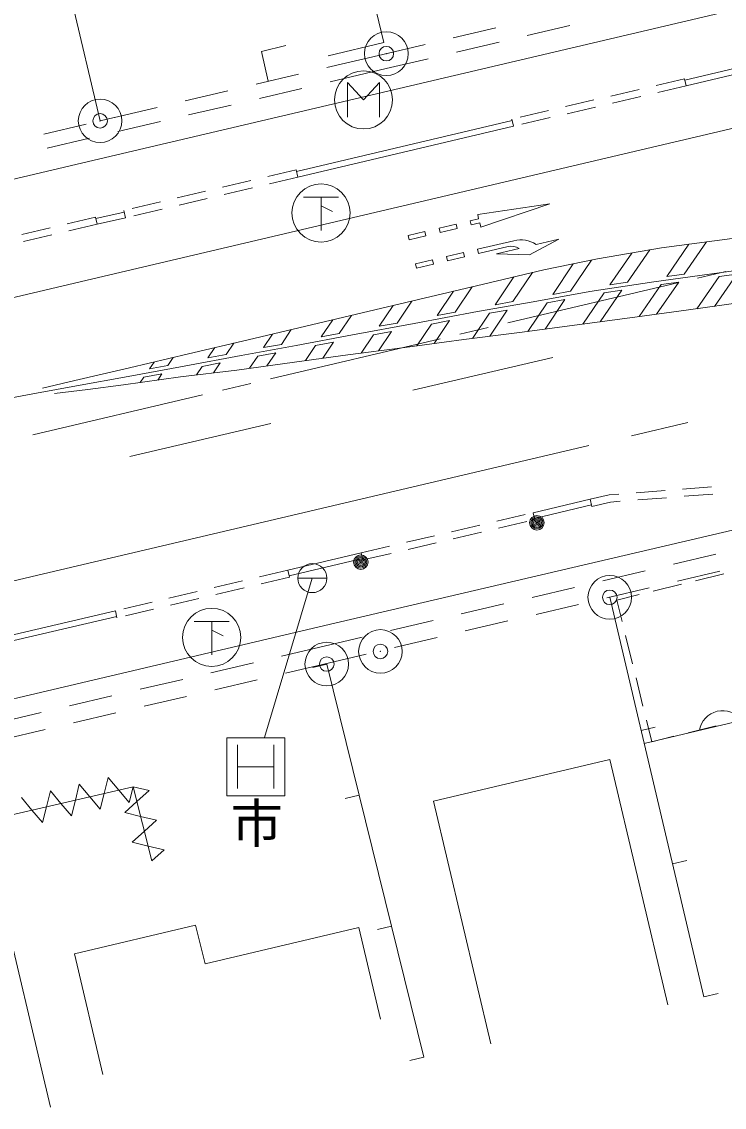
# Model space of a CAD drawing. Units: millimetres, scale not verified. Extents: x 40000 to 680000, y 20000 to 380000.
# Drawn here: x 112314 to 136500, y 252709 to 290066 of the extents above; entities that cross this region are included whole.
import ezdxf
from ezdxf.enums import TextEntityAlignment as Align

# ---------------------------------------------------------------- set-up
doc = ezdxf.new("R2010")
doc.units = ezdxf.units.MM
doc.header["$LTSCALE"] = 1000
doc.header["$PDMODE"] = 32
doc.header["$PDSIZE"] = 500
doc.linetypes.add('CHAIN', pattern=[18.5, 12, -1.5, 3.5, -1.5])
for name, color, linetype, lineweight in [('M-BGD', 7, 'Continuous', 13), ('M-BGD-EXST', 7, 'Continuous', 13), ('M-BMK', 2, 'CHAIN', 13), ('M-BMK-ROW', 30, 'Continuous', 13), ('M-STR-HTXT', 7, 'Continuous', 13), ('M-STR-STRC', 7, 'Continuous', 13)]:
    doc.layers.add(name, color=color, linetype=linetype, lineweight=lineweight)
doc.styles.add('ＭＳ ゴシック', font='')
doc.styles.get('ＭＳ ゴシック').set_extended_font_data('MS Gothic')

msp = doc.modelspace()

# ---------------------------------------------------------------- linework, layer by layer
at = {"layer": 'M-BGD'}
for p, q in [((115012, 286654), (112356, 297948)), ((115201, 285388), (158044, 295457)), ((131178, 289938), (129718, 289595)), ((143379, 290000), (135136, 288054)), ((128630, 289853), (127170, 289509)), ((126197, 289280), (124741, 288938)), ((128745, 289366), (127285, 289022)), ((124741, 288938), (122813, 288485)), ((126311, 288793), (124855, 288451)), ((124855, 288451), (122928, 287998)), ((121840, 288257), (120380, 287914)), ((135125, 288102), (134151, 287874)), ((119406, 287685), (117946, 287342)), ((121954, 287770), (120494, 287427)), ((133567, 287737), (132593, 287509)), ((135182, 287859), (134209, 287631)), ((132009, 287372), (131036, 287144)), ((133625, 287494), (132651, 287266)), ((116972, 287114), (115512, 286771)), ((119520, 287199), (118060, 286856)), ((130452, 287007), (129478, 286779)), ((132067, 287129), (131093, 286901)), ((114538, 286543), (113078, 286200)), ((115012, 286654), (115499, 286768)), ((117086, 286627), (115626, 286284)), ((129198, 286662), (121771, 284914)), ((129244, 286468), (129186, 286711)), ((130509, 286764), (129535, 286536)), ((114653, 286056), (113192, 285713)), ((121760, 284963), (120786, 284734)), ((121817, 284720), (120843, 284490)), ((120202, 284596), (119229, 284367)), ((120259, 284353), (119286, 284124)), ((118645, 284229), (117671, 284000)), ((118702, 283986), (117729, 283757)), ((115882, 283322), (115825, 283565)), ((117087, 283863), (116114, 283633)), ((117145, 283619), (116171, 283390)), ((114852, 283341), (113879, 283111)), ((115837, 283517), (114863, 283292)), ((113294, 282974), (112321, 282745)), ((114908, 283097), (113935, 282868)), ((113351, 282730), (112377, 282501)), ((144572, 274398), (122749, 269284)), ((133462, 273854), (134459, 273932)), ((135057, 273980), (136054, 274058)), ((131882, 273631), (132539, 273782)), ((131939, 273387), (132577, 273534)), ((132539, 273782), (132864, 273807)), ((132577, 273534), (132921, 273561)), ((133519, 273608), (134516, 273686)), ((135115, 273733), (136111, 273812)), ((128671, 272878), (129645, 273105)), ((129921, 273170), (129978, 272927)), ((129967, 272975), (131928, 273436)), ((127113, 272515), (128087, 272742)), ((128728, 272635), (129702, 272862)), ((125555, 272151), (126529, 272378)), ((127170, 272271), (128144, 272498)), ((123997, 271787), (124970, 272015)), ((125612, 271908), (126586, 272135)), ((124042, 271593), (121517, 270999)), ((124054, 271544), (125028, 271771)), ((134749, 271397), (136210, 271739)), ((121471, 271193), (120498, 270964)), ((121528, 270950), (120555, 270721)), ((121818, 270918), (122818, 270918)), ((132315, 270827), (133776, 271169)), ((134886, 270813), (136347, 271155)), ((135512, 270830), (136483, 271068)), ((119914, 270827), (118940, 270598)), ((119971, 270584), (118997, 270355)), ((129881, 270257), (131341, 270599)), ((132452, 270243), (133913, 270585)), ((134055, 270472), (135026, 270710)), ((116799, 270094), (115825, 269866)), ((118356, 270461), (117383, 270232)), ((118413, 270217), (117440, 269988)), ((132558, 270258), (133045, 270373)), ((132558, 270258), (133045, 270373)), ((135799, 256507), (132558, 270258)), ((132803, 270165), (133570, 270353)), ((132985, 269425), (132803, 270165)), ((115537, 269798), (115594, 269554)), ((116856, 269851), (115882, 269622)), ((127447, 269686), (128907, 270028)), ((130018, 269672), (131478, 270015)), ((115583, 269603), (108624, 267967)), ((125013, 269116), (126473, 269458)), ((127584, 269102), (129044, 269444)), ((122725, 268580), (124039, 268888)), ((125150, 268532), (126610, 268874)), ((133342, 267969), (133104, 268940)), ((121262, 268236), (122725, 268580)), ((122862, 267996), (124176, 268304)), ((118828, 267664), (120289, 268007)), ((121396, 267651), (122862, 267996)), ((122815, 267961), (122330, 267841)), ((122815, 267961), (126155, 254438)), ((133700, 266512), (133461, 267483)), ((116395, 267092), (117855, 267435)), ((118962, 267079), (120422, 267422)), ((113961, 266520), (115421, 266863)), ((116528, 266507), (117988, 266850)), ((139001, 266469), (133743, 265230)), ((111527, 265948), (112988, 266291)), ((114095, 265935), (115555, 266278)), ((134000, 265287), (133819, 266026)), ((111661, 265363), (113121, 265706)), ((133638, 265675), (134125, 265789)), ((136224, 265833), (135252, 265594)), ((119372, 263428), (119372, 265428)), ((119372, 265428), (121372, 265428)), ((121372, 265428), (121372, 263428)), ((134767, 265475), (134000, 265287)), ((110387, 265055), (113300, 252709)), ((119747, 265178), (119747, 263678)), ((120997, 265178), (120997, 263678)), ((119747, 264428), (120997, 264428)), ((114160, 263280), (114296, 263824)), ((114296, 263824), (114657, 263394)), ((115155, 263509), (115291, 264054)), ((115291, 264054), (115652, 263624)), ((116013, 263194), (116150, 263739)), ((116150, 263739), (116699, 263606)), ((112306, 263365), (112667, 262935)), ((113164, 263050), (113301, 263595)), ((113301, 263595), (113662, 263165)), ((114657, 263394), (115018, 262965)), ((115018, 262965), (115155, 263509)), ((115652, 263624), (116013, 263194)), ((116699, 263606), (116278, 263229)), ((121372, 263428), (119372, 263428)), ((123928, 263453), (123443, 263333)), ((113028, 262506), (113164, 263050)), ((113662, 263165), (114023, 262735)), ((114023, 262735), (114160, 263280)), ((116278, 263229), (115858, 262852)), ((112667, 262935), (113028, 262506)), ((115858, 262852), (116407, 262719)), ((116407, 262719), (116956, 262587)), ((116956, 262587), (116535, 262210)), ((116535, 262210), (116115, 261833)), ((116115, 261833), (116664, 261700)), ((116664, 261700), (117213, 261567)), ((117213, 261567), (116792, 261190)), ((134718, 261091), (135205, 261206)), ((123920, 258899), (124665, 255745)), ((125042, 258945), (124556, 258825)), ((114126, 257991), (115105, 253841)), ((135799, 256507), (136285, 256622)), ((126155, 254438), (125669, 254318)), ((126155, 254438), (125669, 254318))]:
    msp.add_line(p, q, dxfattribs=at)
for points in [[(122176, 300135), (124780, 289350), (122865, 288888)], [(143425, 289805), (135182, 287859), (135125, 288102)], [(121411, 289252), (120565, 289040), (120800, 288021)], [(129244, 286468), (121817, 284720), (121760, 284963)], [(74584, 276740), (75739, 276090), (115201, 285388)], [(115882, 283322), (114908, 283097), (114852, 283341)], [(129921, 273170), (131882, 273631), (131939, 273387)], [(121528, 270950), (121471, 271193), (123997, 271787), (124054, 271544)], [(115537, 269798), (108578, 268162), (108635, 267919)], [(122749, 269284), (80073, 259235), (79498, 258279)], [(128459, 254890), (126487, 263242), (132557, 264676), (134551, 256232)], [(111174, 262591), (116150, 263739), (116792, 261190)], [(114126, 257991), (118298, 258974), (118625, 257650), (123920, 258899)]]:
    msp.add_lwpolyline(points, dxfattribs=at)
msp.add_circle((122318, 270918), 500, dxfattribs=at)
msp.add_arc((136444, 265545), 812, 35.879, 170.6393, dxfattribs=at)
at = {"layer": 'M-BGD-EXST'}
for p, q in [((123531, 286775), (123531, 287975)), ((123531, 287975), (124081, 287375)), ((124081, 287375), (124631, 287975)), ((124631, 287975), (124631, 286775)), ((122017, 284033), (123217, 284033)), ((122617, 284033), (122617, 282883)), ((122617, 283733), (123017, 283533)), ((118254, 269428), (119454, 269428)), ((118854, 269428), (118854, 268278)), ((118854, 269128), (119254, 268928))]:
    msp.add_line(p, q, dxfattribs=at)
for centre in [(124081, 287375), (122617, 283483), (118854, 268878)]:
    msp.add_circle(centre, 1000, dxfattribs=at)
at = {"layer": 'M-BMK'}
for p, q in [((135575, 281238), (136549, 281467)), ((129054, 279702), (134894, 281077)), ((127399, 279312), (128372, 279542)), ((120877, 277777), (126718, 279152)), ((119223, 277387), (120196, 277616)), ((112701, 275851), (118541, 277227))]:
    msp.add_line(p, q, dxfattribs=at)
at = {"layer": 'M-BMK-ROW'}
for centre in [(124866, 288966), (115012, 286654), (132558, 270258), (124663, 268396), (122815, 267961)]:
    msp.add_circle(centre, 750, dxfattribs=at)
for p in [(124866, 288966), (115012, 286654), (132558, 270258), (124663, 268396), (122815, 267961)]:
    msp.add_point(p, dxfattribs=at)
at = {"layer": 'M-STR-HTXT'}
msp.add_line((122318, 270918), (120672, 265429), dxfattribs=at)
at = {"layer": 'M-STR-STRC'}
for p, q in [((130494, 283793), (128010, 283433)), ((130494, 283793), (128114, 282995)), ((128010, 283433), (128044, 283287)), ((128114, 282995), (128079, 283141)), ((130801, 282586), (130023, 282402)), ((135884, 282486), (135123, 281382)), ((133314, 282106), (132563, 281015)), ((133933, 282210), (133171, 281105)), ((135282, 282405), (134519, 281299)), ((130593, 280679), (131300, 281734)), ((131211, 280793), (131930, 281864)), ((129222, 280432), (129893, 281432)), ((135123, 281382), (134519, 281299)), ((136930, 281378), (136159, 280271)), ((136323, 281294), (136930, 281378)), ((127233, 280071), (127819, 280944)), ((128607, 280323), (129250, 281281)), ((133171, 281105), (132563, 281015)), ((134327, 281020), (133569, 279919)), ((134931, 281103), (134170, 279999)), ((134327, 281020), (134931, 281103)), ((136323, 281294), (135551, 280186)), ((126612, 279953), (127175, 280792)), ((131211, 280793), (130593, 280679)), ((132369, 280734), (131625, 279654)), ((132977, 280823), (132228, 279737)), ((132369, 280734), (132977, 280823)), ((125097, 280300), (124617, 279583)), ((125742, 280453), (125234, 279696)), ((129222, 280432), (128607, 280323)), ((129741, 279410), (130398, 280390)), ((130334, 279487), (131016, 280503)), ((130398, 280390), (131016, 280503)), ((123023, 279809), (122625, 279216)), ((123666, 279960), (123244, 279331)), ((127233, 280071), (126612, 279953)), ((127831, 279168), (128414, 280035)), ((128414, 280035), (129029, 280144)), ((128424, 279243), (129029, 280144)), ((121593, 279471), (121252, 278962)), ((125234, 279696), (124617, 279583)), ((125911, 278909), (126416, 279662)), ((126416, 279662), (127037, 279779)), ((126508, 278990), (127037, 279779)), ((120949, 279319), (120635, 278850)), ((123244, 279331), (122625, 279216)), ((124423, 279294), (124001, 278664)), ((124423, 279294), (125040, 279407)), ((125040, 279407), (124593, 278738)), ((118964, 278849), (118725, 278497)), ((119613, 279003), (119348, 278614)), ((121252, 278962), (120635, 278850)), ((122431, 278925), (122080, 278402)), ((122431, 278925), (123050, 279041)), ((123050, 279041), (122677, 278485)), ((116875, 278355), (116717, 278123)), ((117523, 278508), (117340, 278239)), ((118527, 278206), (119150, 278322)), ((119348, 278614), (118725, 278497)), ((119150, 278322), (118920, 277984)), ((120441, 278561), (120159, 278140)), ((120441, 278561), (121058, 278673)), ((121058, 278673), (120755, 278221)), ((130602, 278514), (125779, 277381)), ((116519, 277832), (117142, 277948)), ((117340, 278239), (116717, 278123)), ((117142, 277948), (116998, 277735)), ((118527, 278206), (118327, 277912)), ((116519, 277832), (116396, 277650)), ((120894, 276234), (116038, 275098)), ((135246, 276274), (133300, 275815))]:
    msp.add_line(p, q, dxfattribs=at)
for points in [[(115350, 281354), (144862, 288298), (156749, 291087), (162320, 292352), (169159, 293794), (174160, 294778), (179948, 295825), (183978, 296502), (187751, 297111)], [(128044, 283287), (127753, 283217), (127787, 283071), (128079, 283141)], [(139808, 283010), (134341, 282279), (132132, 281905), (130285, 281524), (128205, 281035), (125974, 280509), (124029, 280046), (120111, 279121), (118053, 278633), (116028, 278155), (114140, 277722), (113024, 277450)], [(126231, 282700), (125647, 282561), (125613, 282707), (126196, 282846), (126231, 282700), (125647, 282561), (125613, 282707), (126196, 282846)], [(129057, 282329), (128041, 282090), (128007, 282236), (129259, 282530)], [(130801, 282586), (129799, 282042), (128660, 282081), (129439, 282265)], [(126971, 281837), (127555, 281975), (127520, 282121), (126936, 281983), (126971, 281837), (127555, 281975)], [(109789, 276699), (111271, 276996), (112822, 277284), (114197, 277540), (115979, 277859), (117907, 278217), (119868, 278583), (121761, 278928), (123705, 279290), (125823, 279677), (128001, 280089), (129926, 280430), (131867, 280786), (134071, 281111), (139236, 281821)], [(125866, 281731), (125900, 281585), (126484, 281722), (126450, 281868), (125866, 281731), (125900, 281585), (126484, 281722)], [(71350, 275294), (72198, 274419), (72940, 273825), (73916, 273338), (75260, 272948), (76488, 272772), (77856, 272732), (79213, 272867), (80606, 273165), (115350, 281354)], [(113444, 277266), (114589, 277405), (115823, 277569), (117778, 277846), (119716, 278080), (121705, 278349), (123546, 278606), (125499, 278852), (127537, 279131), (129449, 279373), (131440, 279629), (133246, 279876), (135187, 280134), (137307, 280433), (140412, 280896)], [(76010, 258139), (76303, 259154), (76721, 260055), (77287, 260831), (78127, 261598), (79167, 262340), (80495, 263106), (81436, 263521), (82262, 263786), (83805, 264179), (131832, 275481)]]:
    msp.add_lwpolyline(points, dxfattribs=at)
msp.add_lwpolyline([(127266, 283101), (127301, 282955), (126717, 282816), (126683, 282962)], close=True, dxfattribs=at)
for centre, radius in [((130049, 272823), 250), ((130049, 272823), 204), ((130049, 272823), 159), ((130049, 272823), 114), ((130049, 272823), 68.2), ((130049, 272823), 22.7), ((123988, 271468), 250), ((123988, 271468), 204), ((123988, 271468), 159), ((123988, 271468), 114), ((123988, 271468), 68.2), ((123988, 271468), 22.7)]:
    msp.add_circle(centre, radius, dxfattribs=at)
for centre, radius in [((129488, 281557), 1000), ((129171, 281842), 500)]:
    msp.add_arc(centre, radius, 57.6887, 103.2618, dxfattribs=at)

# ---------------------------------------------------------------- texts
at = {"layer": 'M-BGD', "style": 'ＭＳ ゴシック'}
msp.add_text('市', height=1320, dxfattribs=at).set_placement((119504, 261423), align=Align.BOTTOM_LEFT)

doc.saveas('drawing.dxf')
